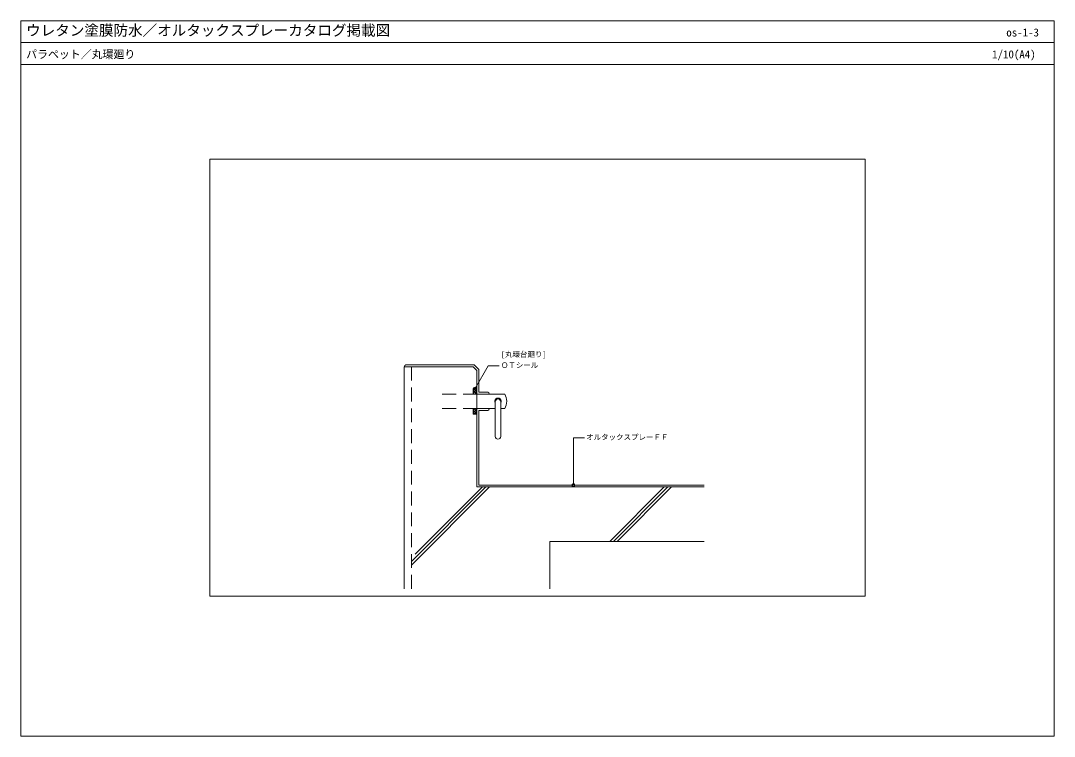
# Model space of a CAD drawing. Units: millimetres, scale not verified. Extents: x -1420 to 1420, y -983 to 982.
import ezdxf
from ezdxf.enums import TextEntityAlignment as Align

# ---------------------------------------------------------------- set-up
doc = ezdxf.new("R2010")
doc.units = ezdxf.units.MM
doc.header["$LTSCALE"] = 3
doc.linetypes.add('USER3', pattern=[19.05, 12.7, -6.35])
for name, color, linetype, lineweight in [('0-0_0', 7, 'Continuous', 18), ('0-1_WAKU', 7, 'Continuous', 18), ('0-3_KANAMONO', 4, 'Continuous', 18), ('0-4_KUTAI', 3, 'Continuous', 18), ('0-5_BOUSUI', 1, 'Continuous', 18), ('0-6_HATCH', 9, 'Continuous', 18), ('0-9_MOJI', 7, 'Continuous', 18)]:
    doc.layers.add(name, color=color, linetype=linetype, lineweight=lineweight)
doc.styles.add('ＭＳ ゴシック', font='')
doc.styles.get('ＭＳ ゴシック').set_extended_font_data('MS Gothic')

msp = doc.modelspace()

# ---------------------------------------------------------------- linework, layer by layer
at = {"layer": '0-0_0'}
msp.add_line((-1420.011, 922.311), (1419.989, 922.311), dxfattribs=at)
msp.add_lwpolyline([(-900.011, -598.051), (899.989, -598.051), (899.989, 601.949), (-900.011, 601.949)], close=True, dxfattribs=at)
at = {"layer": '0-1_WAKU'}
for points in [[(-1420.011, -983.051), (1419.989, -983.051), (1419.989, 982.311), (-1420.011, 982.311)], [(1419.989, 862.311), (-1420.011, 862.311), (-1420.011, 982.311), (1419.989, 982.311)]]:
    msp.add_lwpolyline(points, close=True, dxfattribs=at)
at = {"layer": '0-3_KANAMONO', "linetype": 'USER3'}
for p, q in [((-166.545, -43.051), (-264.384, -43.051)), ((-166.545, -83.051), (-264.384, -83.051))]:
    msp.add_line(p, q, dxfattribs=at)
at = {"layer": '0-3_KANAMONO'}
for p, q in [((-166.545, -43.051), (-89.904, -43.051)), ((-166.545, -83.051), (-116.145, -83.051)), ((-116.145, -64.251), (-116.145, -159.451)), ((-100.945, -159.451), (-100.945, -64.251)), ((-100.945, -83.051), (-89.904, -83.051))]:
    msp.add_line(p, q, dxfattribs=at)
for centre, radius, start, end in [((-108.545, -63.051), 8.8, 329.72736, 210.27264), ((-108.545, -64.251), 7.6, 0, 180), ((-124.545, -63.051), 40, 330, 30), ((-108.545, -159.451), 7.6, 180, 0)]:
    msp.add_arc(centre, radius, start, end, dxfattribs=at)
at = {"layer": '0-4_KUTAI', "linetype": 'USER3'}
msp.add_line((-346.545, 31.949), (-346.545, -578.051), dxfattribs=at)
at = {"layer": '0-4_KUTAI'}
for points in [[(457.489, -298.051), (-166.545, -298.051), (-166.545, -98.051), (-176.545, -98.051), (-176.545, -83.051), (-166.545, -83.051), (-166.545, -43.051), (-176.545, -43.051), (-176.545, -28.051), (-166.545, -28.051), (-166.545, 21.949), (-176.545, 31.949), (-366.545, 31.949), (-366.545, -578.051)], [(33.455, -578.051), (33.455, -448.051), (457.489, -448.051)]]:
    msp.add_lwpolyline(points, dxfattribs=at)
at = {"layer": '0-5_BOUSUI'}
for p, q in [((-166.545, -28.051), (-166.545, -43.051)), ((-166.545, -43.051), (-131.964, -43.051)), ((-166.545, -83.051), (-166.545, -98.051)), ((-166.545, -83.051), (-131.964, -83.051))]:
    msp.add_line(p, q, dxfattribs=at)
for points in [[(-366.545, 31.949), (-176.545, 31.949), (-166.545, 21.949), (-166.545, -43.051)], [(-361.662, 36.717), (-174.474, 36.949), (-161.545, 24.02), (-161.545, -38.051), (-136.545, -38.051)], [(-166.545, -83.051), (-166.545, -298.051), (457.489, -298.051)], [(-136.545, -88.051), (-161.545, -88.051), (-161.545, -293.051), (457.489, -293.051)]]:
    msp.add_lwpolyline(points, dxfattribs=at)
for centre, radius, start, end in [((-361.162, 31.32), 5.42, 95.29334, 173.33492), ((-137.102, -43.16), 5.139, 1.21426, 83.77746), ((-137.102, -82.942), 5.139, 276.22254, 358.78574)]:
    msp.add_arc(centre, radius, start, end, dxfattribs=at)
at = {"layer": '0-6_HATCH'}
for p, q in [((-176.545, -33.772), (-170.824, -28.051)), ((-166.545, -36.741), (-175.235, -28.051)), ((-166.545, -30.006), (-168.5, -28.051)), ((-176.545, -40.507), (-166.545, -30.507)), ((-166.97, -43.051), (-176.545, -33.476)), ((-173.705, -43.051), (-176.545, -40.211)), ((-172.354, -43.051), (-166.545, -37.242)), ((-176.545, -87.653), (-171.943, -83.051)), ((-176.545, -94.389), (-166.545, -84.389)), ((-166.545, -90.622), (-174.117, -83.051)), ((-166.545, -83.887), (-167.381, -83.051)), ((-166.545, -97.358), (-176.545, -87.358)), ((-172.587, -98.051), (-176.545, -94.093)), ((-173.472, -98.051), (-166.545, -91.124)), ((-166.737, -98.051), (-166.545, -97.859)), ((-346.545, -503.051), (-141.545, -298.051)), ((-346.545, -513.051), (-131.545, -298.051)), ((-336.545, -483.051), (-151.545, -298.051)), ((198.455, -448.051), (348.455, -298.051)), ((208.455, -448.051), (358.455, -298.051)), ((218.455, -448.051), (368.455, -298.051))]:
    msp.add_line(p, q, dxfattribs=at)
at = {"layer": '0-9_MOJI'}
for p, q in [((-171.545, -28.051), (-135.525, 34.337)), ((-105.525, 34.337), (-135.525, 34.337)), ((128.753, -163.147), (98.753, -163.147)), ((98.753, -293.051), (98.753, -163.147))]:
    msp.add_line(p, q, dxfattribs=at)
for centre in [(-171.545, -28.051), (98.753, -293.051)]:
    msp.add_circle(centre, 4, dxfattribs=at)

# ---------------------------------------------------------------- texts
at = {"layer": '0-1_WAKU', "style": 'ＭＳ ゴシック'}
for s, height, p in [('ウレタン塗膜防水／オルタックスプレーカタログ掲載図', 29.33, (-1405.011, 932.311)), ('os-1-3', 21.99, (1288.035, 932.311)), ('パラペット／丸環廻り', 21.99, (-1405.011, 872.311)), ('1/10(A4)', 21.99, (1249.05, 872.311))]:
    msp.add_text(s, height=height, dxfattribs=at).set_placement(p, align=Align.BOTTOM_LEFT)
at = {"layer": '0-9_MOJI', "style": 'ＭＳ ゴシック'}
for s, p in [('[丸環台廻り]', (-100.525, 54.337)), ('ＯＴシール', (-100.525, 24.337)), ('オルタックスプレーＦＦ', (133.753, -173.147))]:
    msp.add_text(s, height=14.66, dxfattribs=at).set_placement(p, align=Align.BOTTOM_LEFT)

doc.saveas('drawing.dxf')
